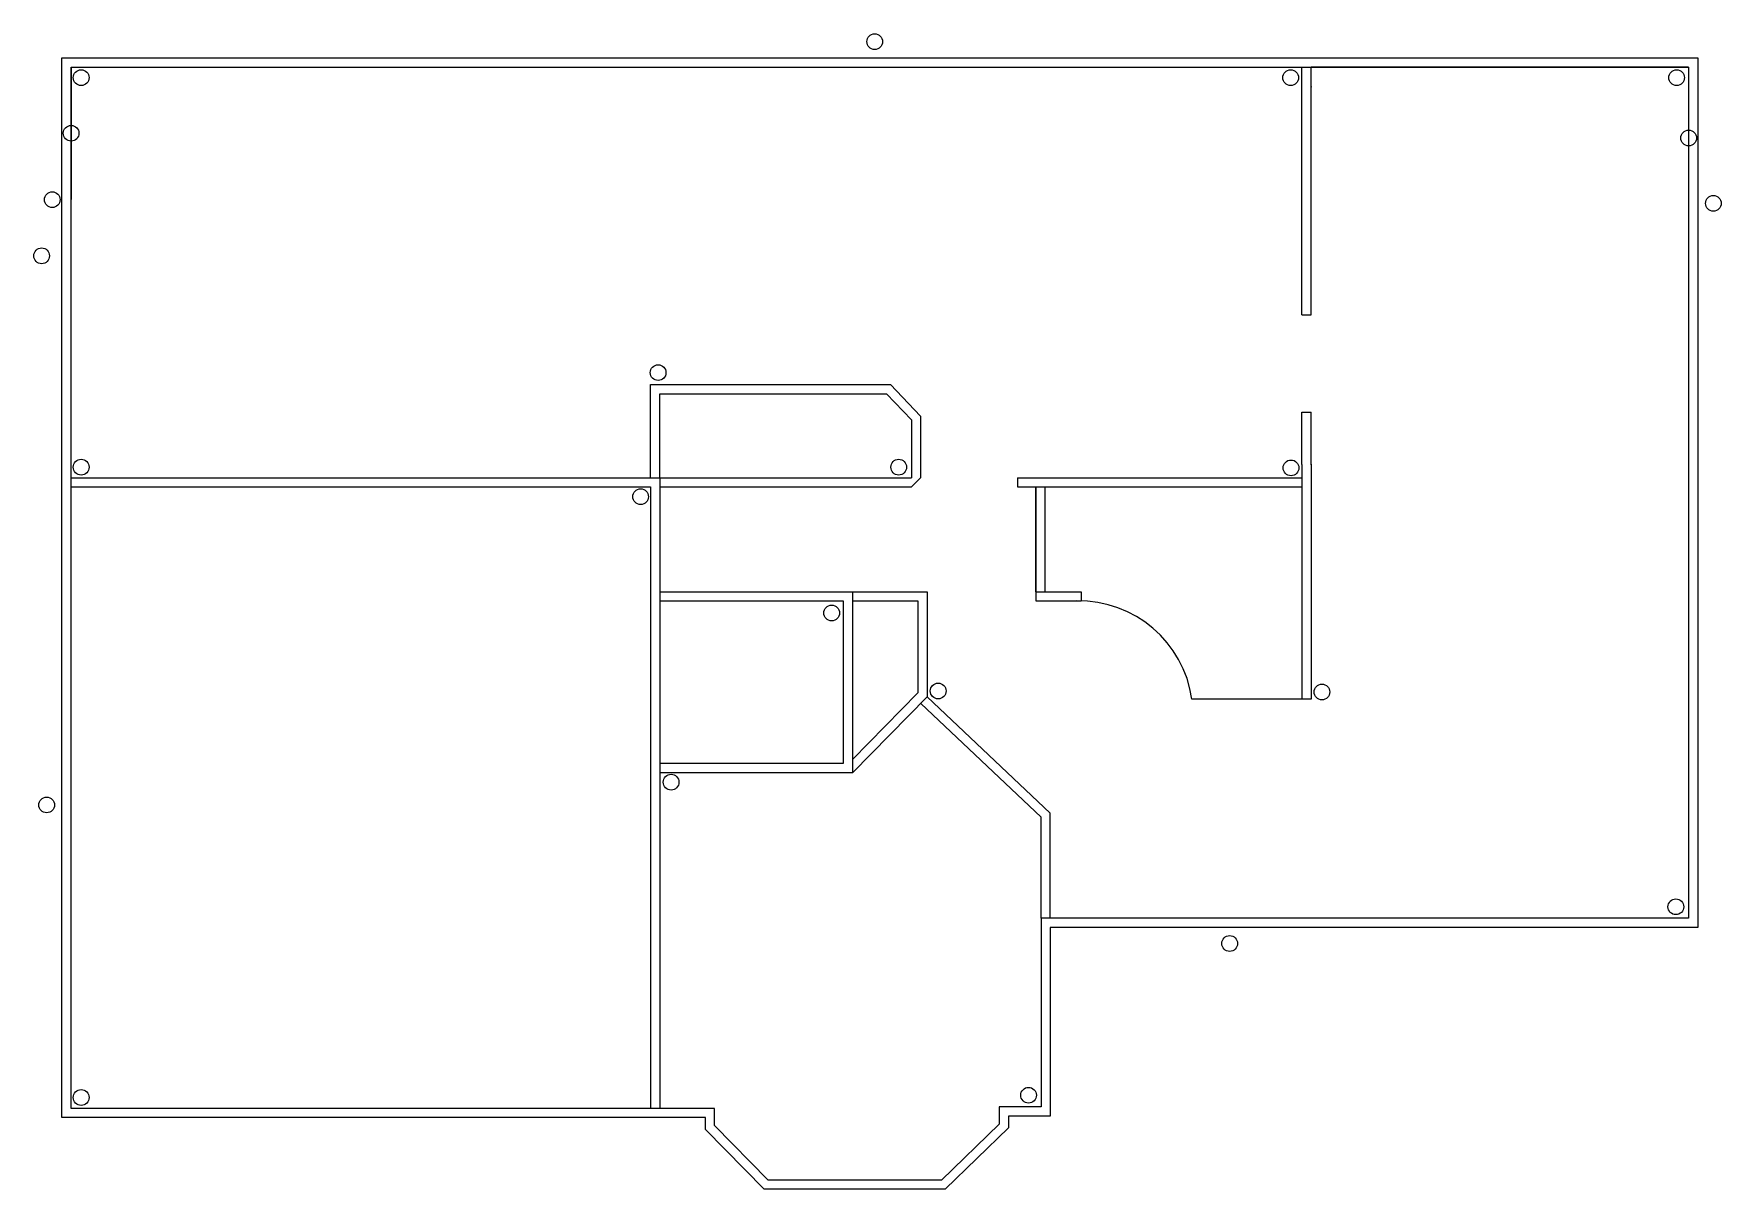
# Model space of a CAD drawing. Header units: feet. Extents: x -0.9 to 52.7, y -1.9 to 34.8.
import ezdxf

# ---------------------------------------------------------------- set-up
doc = ezdxf.new("R2010")
doc.units = ezdxf.units.FT
doc.header["$MEASUREMENT"] = 0
doc.layers.add('SmartPoints', color=170, linetype='Continuous')
doc.layers.add('SmartRelays1', color=7, linetype='Continuous')

msp = doc.modelspace()

# ---------------------------------------------------------------- linework, layer by layer
for p, q in [((39.417, 25.833), (39.417, 33.708)), ((51.708, 33.708), (39.708, 33.708)), ((39.708, 25.833), (39.708, 33.708)), ((39.417, 21.083), (39.417, 22.75)), ((39.417, 22.75), (39.708, 22.75)), ((39.708, 21.083), (39.708, 22.75)), ((39.417, 21.083), (39.417, 20.792)), ((39.708, 21.083), (39.708, 20.792)), ((27, 20.371), (27.292, 20.663)), ((0.292, 0.621), (0.292, 20.371)), ((19, 20.371), (19, 17.038)), ((30.958, 17.038), (30.958, 20.371)), ((31.25, 17.038), (31.25, 20.371)), ((30.958, 17.038), (32.396, 17.038)), ((30.958, 16.746), (32.396, 16.746)), ((31.125, 9.874), (27.3, 13.493)), ((31.417, 10), (27.5, 13.704))]:
    msp.add_line(p, q)
for points in [[(0, 0.329), (0, 34), (52, 34), (52, 6.375), (31.417, 6.375), (31.417, 0.375), (30.083, 0.375), (30.083, 0), (28.071, -1.947), (22.321, -1.947), (20.452, -0.046), (20.452, 0.329)], [(0.292, 0.621), (0.292, 33.708), (51.708, 33.708), (51.708, 6.667), (31.125, 6.667), (31.125, 0.667), (29.792, 0.667), (29.792, 0.124), (27.953, -1.656), (22.444, -1.656), (20.743, 0.074), (20.743, 0.621)]]:
    msp.add_lwpolyline(points, close=True)
for points in [[(39.417, 25.833), (39.708, 25.833)], [(18.708, 20.663), (18.708, 23.621), (19.75, 23.621), (19.875, 23.621), (26.333, 23.621), (27.292, 22.617), (27.292, 20.663)], [(19, 20.663), (19, 23.329), (19.75, 23.329), (19.875, 23.329), (26.208, 23.329), (27, 22.5), (27, 20.663)], [(0.292, 20.663), (19, 20.663), (19, 0.621)], [(19, 20.663), (27, 20.663)], [(30.375, 20.663), (39.417, 20.663)], [(30.375, 20.663), (30.375, 20.371)], [(39.417, 20.792), (39.417, 20.371)], [(39.708, 20.792), (39.708, 20.371)], [(0.292, 20.371), (18.708, 20.371), (18.708, 0.621)], [(19, 20.371), (27, 20.371)], [(30.375, 20.371), (39.417, 20.371)], [(30.375, 20.371), (30.958, 20.371)], [(30.958, 20.371), (30.958, 17.038), (30.958, 16.746)], [(39.417, 20.371), (39.417, 13.621)], [(39.708, 20.371), (39.708, 13.621)], [(19, 17.038), (24.833, 17.038), (25.125, 17.038), (25.125, 16.746), (25.125, 11.579), (25.125, 11.288), (24.833, 11.288), (19, 11.288)], [(19, 16.746), (24.833, 16.746), (24.833, 11.579), (19, 11.579)], [(25.125, 17.038), (27.208, 17.038), (27.5, 17.038), (27.5, 13.704), (25.125, 11.288)], [(25.125, 16.746), (27.208, 16.746), (27.208, 13.824), (25.125, 11.704)], [(32.396, 17.038), (32.396, 16.746)], [(39.417, 13.621), (35.917, 13.621)], [(39.708, 13.621), (39.417, 13.621)], [(31.125, 6.667), (31.125, 9.874)], [(31.417, 6.667), (31.417, 10)]]:
    msp.add_lwpolyline(points)
msp.add_arc((32.325, 13.12), 3.627, 7.9392, 91.1222)
for p in [(39.708, 33.083), (39.708, 21.083)]:
    msp.add_point(p)
at = {"layer": 'SmartPoints'}
for centre in [(25.835, 34.519), (0.611, 33.375), (39.056, 33.375), (51.325, 33.375), (52.494, 29.381), (-0.646, 27.713), (18.95, 24.002), (0.611, 20.998), (26.598, 20.997), (39.068, 20.974), (18.394, 20.059), (24.468, 16.364), (27.853, 13.885), (40.051, 13.854), (19.363, 10.988), (-0.486, 10.264), (51.301, 7.028), (37.119, 5.862), (0.611, 0.968), (30.726, 1.04)]:
    msp.add_circle(centre, 0.25, dxfattribs=at)
at = {"layer": 'SmartRelays1'}
msp.add_line((0.292, 33.708), (0.292, 29.498), dxfattribs=at)
for centre in [(0.292, 31.608), (51.708, 31.458), (-0.308, 29.498)]:
    msp.add_circle(centre, 0.25, dxfattribs=at)

doc.saveas('drawing.dxf')
